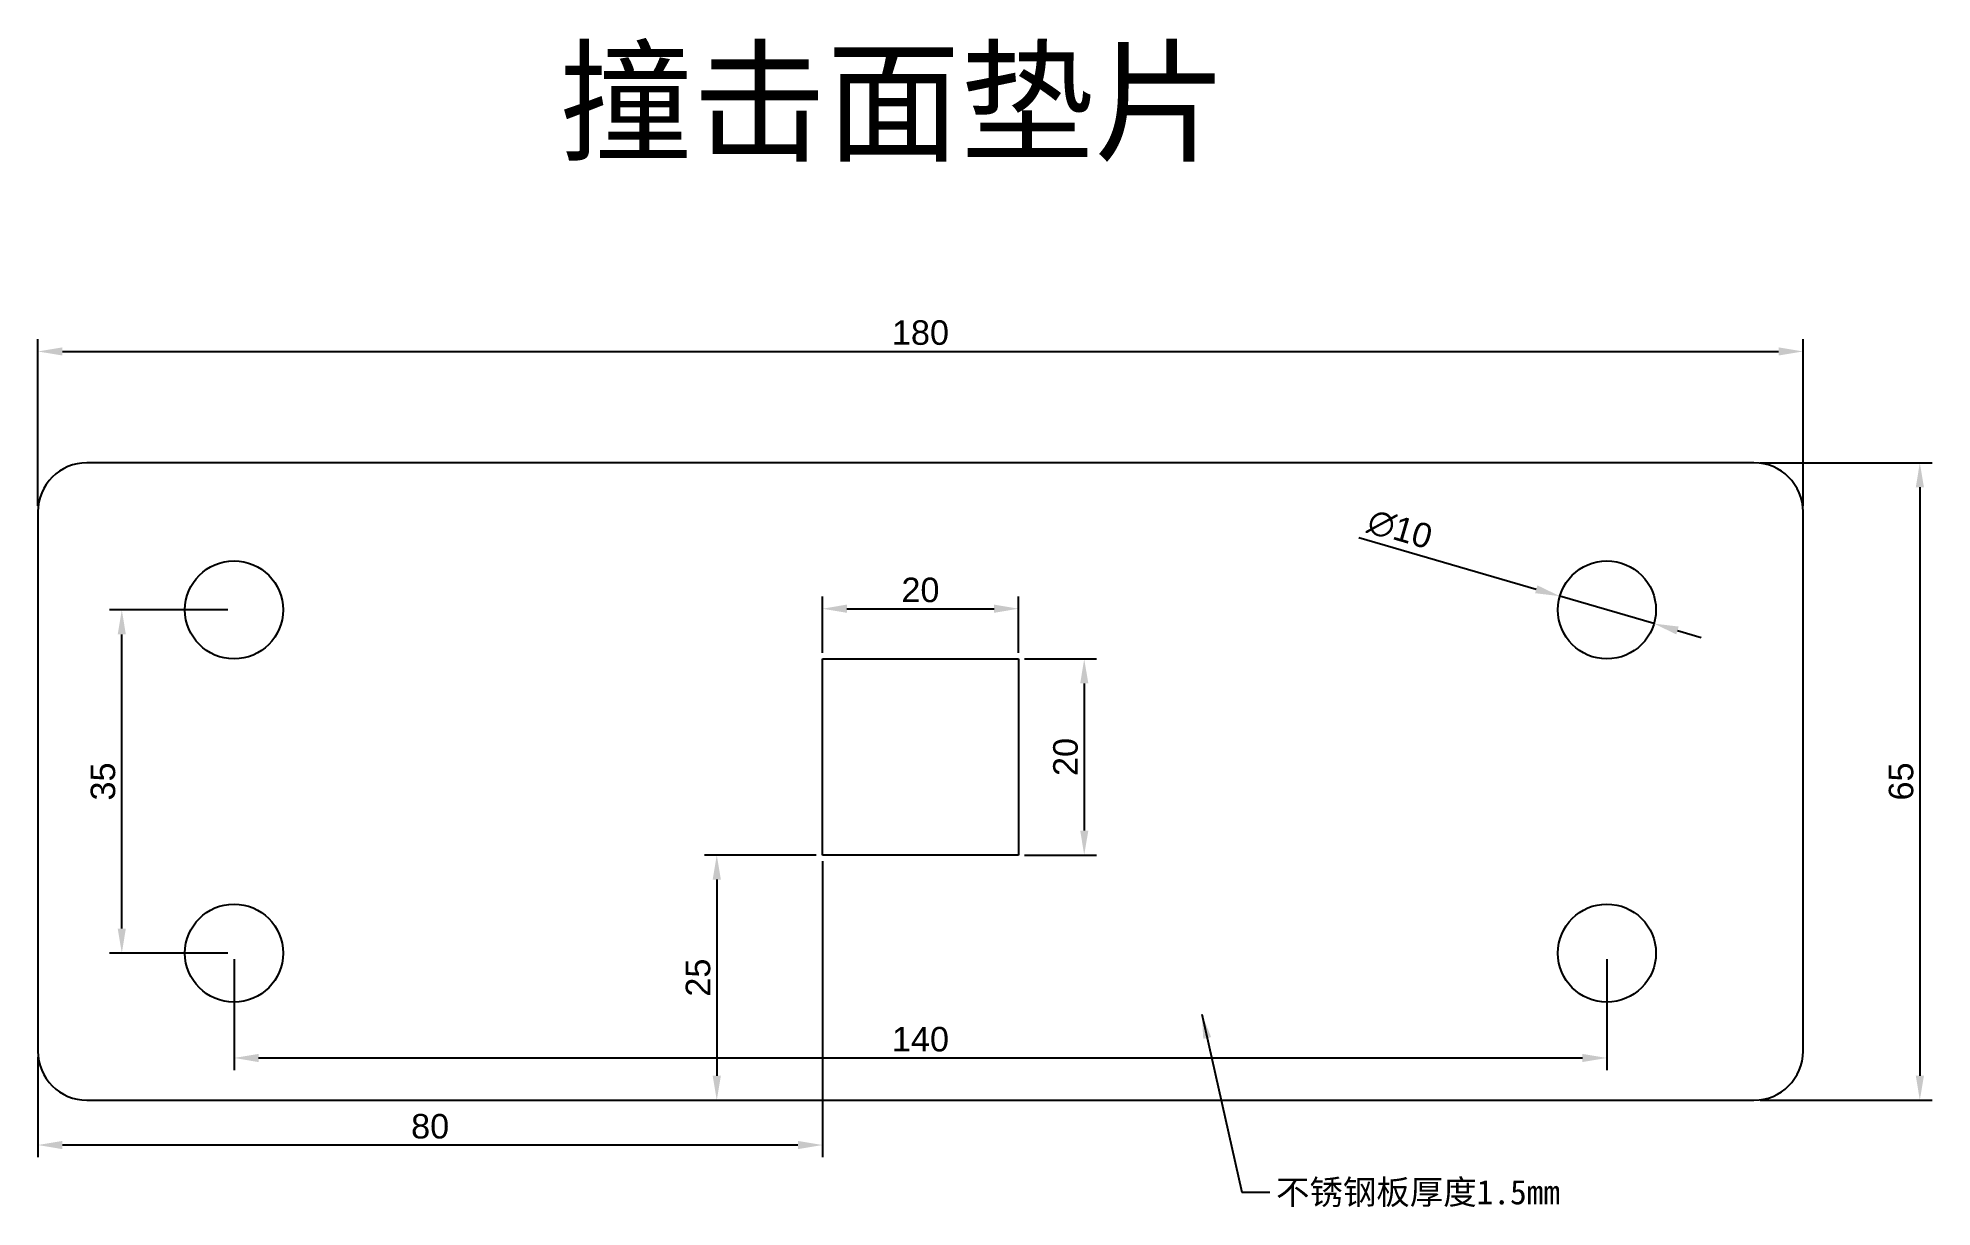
# Model space of a CAD drawing. Header units: millimetres. Extents: x 0 to 193, y -11 to 108.
import ezdxf

# ---------------------------------------------------------------- set-up
doc = ezdxf.new("R2010")
doc.units = ezdxf.units.MM
doc.styles.get("Standard").update_dxf_attribs({"font": 'arial.ttf'})
doc.dimstyles.new('ISO-25', dxfattribs={"dimtxt": 2.5, "dimasz": 2.5, "dimexe": 1.25, "dimexo": 0.625, "dimtad": 1, "dimtxsty": 'Standard', "dimcen": 2.5, "dimadec": 0, "dimazin": 0, "dimtfac": 1, "dimtmove": 0, "dimatfit": 3, "dimfxl": 1, "dimarcsym": 0})

# ---------------------------------------------------------------- blocks, each defined once
blk = doc.blocks.new('*D22')
at = {"color": 0, "lineweight": -2, "transparency": 16777216}
for p, q in [((0, 60.62), (0, 77.6)), ((180, 60.62), (180, 77.6)), ((2.5, 76.35), (177.5, 76.35))]:
    blk.add_line(p, q, dxfattribs=at)
at = {"color": 0, "transparency": 16777216}
for points in [[(2.5, 76.77), (2.5, 75.94), (0, 76.35)], [(177.5, 76.77), (177.5, 75.94), (180, 76.35)]]:
    blk.add_solid(points, dxfattribs=at)
at = {"layer": 'Defpoints', "color": 0, "transparency": 16777216}
for p in [(180, 76.35), (0, 60), (180, 60)]:
    blk.add_point(p, dxfattribs=at)
at = {"color": 0, "transparency": 16777216, "insert": (90, 78.26), "char_height": 2.5, "attachment_point": 5}
blk.add_mtext('180', dxfattribs=at)
blk = doc.blocks.new('*D23')
at = {"color": 0, "lineweight": -2, "transparency": 16777216}
for p, q in [((175.62, 65), (193.16, 65)), ((191.91, 62.5), (191.91, 2.5)), ((175.62, 0), (193.16, 0))]:
    blk.add_line(p, q, dxfattribs=at)
at = {"color": 0, "transparency": 16777216}
for points in [[(191.5, 62.5), (192.33, 62.5), (191.91, 65)], [(191.5, 2.5), (192.33, 2.5), (191.91, 0)]]:
    blk.add_solid(points, dxfattribs=at)
at = {"layer": 'Defpoints', "color": 0, "transparency": 16777216}
for p in [(175, 65), (175, 0), (191.91, 0)]:
    blk.add_point(p, dxfattribs=at)
at = {"color": 0, "transparency": 16777216, "insert": (190.01, 32.5), "char_height": 2.5, "attachment_point": 5, "rotation": 90}
blk.add_mtext('65', dxfattribs=at)
blk = doc.blocks.new('*D24')
at = {"color": 0, "lineweight": -2, "transparency": 16777216}
for p, q in [((19.38, 50), (7.31, 50)), ((8.56, 17.5), (8.56, 47.5)), ((19.38, 15), (7.31, 15))]:
    blk.add_line(p, q, dxfattribs=at)
at = {"color": 0, "transparency": 16777216}
for points in [[(8.14, 47.5), (8.97, 47.5), (8.56, 50)], [(8.14, 17.5), (8.97, 17.5), (8.56, 15)]]:
    blk.add_solid(points, dxfattribs=at)
at = {"layer": 'Defpoints', "color": 0, "transparency": 16777216}
for p in [(8.56, 50), (20, 50), (20, 15)]:
    blk.add_point(p, dxfattribs=at)
at = {"color": 0, "transparency": 16777216, "insert": (6.65, 32.5), "char_height": 2.5, "attachment_point": 5, "rotation": 90}
blk.add_mtext('35', dxfattribs=at)
blk = doc.blocks.new('*D25')
at = {"color": 0, "lineweight": -2, "transparency": 16777216}
for p, q in [((20, 14.38), (20, 3.06)), ((160, 14.38), (160, 3.06)), ((22.5, 4.31), (157.5, 4.31))]:
    blk.add_line(p, q, dxfattribs=at)
at = {"color": 0, "transparency": 16777216}
for points in [[(22.5, 4.72), (22.5, 3.89), (20, 4.31)], [(157.5, 4.72), (157.5, 3.89), (160, 4.31)]]:
    blk.add_solid(points, dxfattribs=at)
at = {"layer": 'Defpoints', "color": 0, "transparency": 16777216}
for p in [(20, 15), (160, 15), (160, 4.31)]:
    blk.add_point(p, dxfattribs=at)
at = {"color": 0, "transparency": 16777216, "insert": (90, 6.21), "char_height": 2.5, "attachment_point": 5}
blk.add_mtext('140', dxfattribs=at)
blk = doc.blocks.new('*D26')
at = {"color": 0, "lineweight": -2, "transparency": 16777216}
for p, q in [((80, 24.38), (80, -5.82)), ((0, 4.38), (0, -5.82)), ((77.5, -4.57), (2.5, -4.57))]:
    blk.add_line(p, q, dxfattribs=at)
at = {"color": 0, "transparency": 16777216}
for points in [[(2.5, -4.15), (2.5, -4.99), (0, -4.57)], [(77.5, -4.15), (77.5, -4.99), (80, -4.57)]]:
    blk.add_solid(points, dxfattribs=at)
at = {"layer": 'Defpoints', "color": 0, "transparency": 16777216}
for p in [(80, 25), (0, 5), (0, -4.57)]:
    blk.add_point(p, dxfattribs=at)
at = {"color": 0, "transparency": 16777216, "insert": (40, -2.67), "char_height": 2.5, "attachment_point": 5}
blk.add_mtext('80', dxfattribs=at)
blk = doc.blocks.new('*D27')
at = {"color": 0, "lineweight": -2, "transparency": 16777216}
for p, q in [((79.38, 25), (67.98, 25)), ((69.23, 22.5), (69.23, 2.5)), ((5.62, 0), (70.48, 0))]:
    blk.add_line(p, q, dxfattribs=at)
at = {"color": 0, "transparency": 16777216}
for points in [[(68.81, 22.5), (69.65, 22.5), (69.23, 25)], [(68.81, 2.5), (69.65, 2.5), (69.23, 0)]]:
    blk.add_solid(points, dxfattribs=at)
at = {"layer": 'Defpoints', "color": 0, "transparency": 16777216}
for p in [(80, 25), (5, 0), (69.23, 0)]:
    blk.add_point(p, dxfattribs=at)
at = {"color": 0, "transparency": 16777216, "insert": (67.33, 12.5), "char_height": 2.5, "attachment_point": 5, "rotation": 90}
blk.add_mtext('25', dxfattribs=at)
blk = doc.blocks.new('*D28')
at = {"color": 0, "lineweight": -2, "transparency": 16777216}
for p, q in [((80, 45.62), (80, 51.37)), ((100, 45.62), (100, 51.37)), ((82.5, 50.12), (97.5, 50.12))]:
    blk.add_line(p, q, dxfattribs=at)
at = {"color": 0, "transparency": 16777216}
for points in [[(82.5, 50.54), (82.5, 49.7), (80, 50.12)], [(97.5, 50.54), (97.5, 49.7), (100, 50.12)]]:
    blk.add_solid(points, dxfattribs=at)
at = {"layer": 'Defpoints', "color": 0, "transparency": 16777216}
for p in [(100, 50.12), (80, 45), (100, 45)]:
    blk.add_point(p, dxfattribs=at)
at = {"color": 0, "transparency": 16777216, "insert": (90, 52.02), "char_height": 2.5, "attachment_point": 5}
blk.add_mtext('20', dxfattribs=at)
blk = doc.blocks.new('*D29')
at = {"color": 0, "lineweight": -2, "transparency": 16777216}
for p, q in [((100.62, 45), (107.95, 45)), ((106.7, 42.5), (106.7, 27.5)), ((100.62, 25), (107.95, 25))]:
    blk.add_line(p, q, dxfattribs=at)
at = {"color": 0, "transparency": 16777216}
for points in [[(106.29, 42.5), (107.12, 42.5), (106.7, 45)], [(106.29, 27.5), (107.12, 27.5), (106.7, 25)]]:
    blk.add_solid(points, dxfattribs=at)
at = {"layer": 'Defpoints', "color": 0, "transparency": 16777216}
for p in [(100, 45), (100, 25), (106.7, 25)]:
    blk.add_point(p, dxfattribs=at)
at = {"color": 0, "transparency": 16777216, "insert": (104.8, 35), "char_height": 2.5, "attachment_point": 5, "rotation": 90}
blk.add_mtext('20', dxfattribs=at)
blk = doc.blocks.new('*D30')
at = {"color": 0, "lineweight": -2, "transparency": 16777216}
for p, q in [((134.71, 57.37), (152.8, 52.1)), ((164.8, 48.6), (155.2, 51.4)), ((167.2, 47.9), (169.6, 47.2))]:
    blk.add_line(p, q, dxfattribs=at)
at = {"color": 0, "transparency": 16777216}
for points in [[(152.92, 52.5), (152.68, 51.7), (155.2, 51.4)], [(167.32, 48.3), (167.08, 47.5), (164.8, 48.6)]]:
    blk.add_solid(points, dxfattribs=at)
at = {"layer": 'Defpoints', "color": 0, "transparency": 16777216}
for p in [(155.2, 51.4), (164.8, 48.6)]:
    blk.add_point(p, dxfattribs=at)
at = {"color": 0, "transparency": 16777216, "insert": (138.89, 58.21), "char_height": 2.5, "attachment_point": 5, "rotation": 343.7491}
blk.add_mtext('∅10', dxfattribs=at)

msp = doc.modelspace()

# ---------------------------------------------------------------- linework, layer by layer
at = {"color": 0}
for p, q in [((175, 65), (5, 65)), ((0, 60), (0, 5)), ((180, 5), (180, 60)), ((80, 25), (80, 45)), ((80, 45), (100, 45)), ((100, 45), (100, 25)), ((100, 25), (80, 25)), ((5, 0), (175, 0))]:
    msp.add_line(p, q, dxfattribs=at)
for centre in [(20, 50), (160, 50), (20, 15), (160, 15)]:
    msp.add_circle(centre, 5, dxfattribs=at)
for centre, start, end in [((5, 60), 90, 180), ((175, 60), 0, 90), ((5, 5), 180, 270), ((175, 5), 270, 0)]:
    msp.add_arc(centre, 5, start, end, dxfattribs=at)

# ---------------------------------------------------------------- texts
at = {"color": 6, "insert": (53.137, 106.801), "char_height": 10, "width": 91.18206, "attachment_point": 1}
msp.add_mtext('{\\fSimSun|b0|i0|c134|p2;撞击面垫片}', dxfattribs=at)
at = {"color": 3, "insert": (126.259, -8.117), "char_height": 2.5, "width": 91.18206, "attachment_point": 1}
msp.add_mtext('{\\fSimSun|b0|i0|c134|p2;不锈钢板厚度1.5mm}', dxfattribs=at)

# ---------------------------------------------------------------- dimensions: what is measured, and where the dimension line sits
at = {"color": 3}
for base, p1, p2, picture, middle in [((180, 76.354), (0, 60), (180, 60), '*D22', (90, 78.256)), ((100, 50.12), (80, 45), (100, 45), '*D28', (90, 52.022)), ((0, -4.571), (80, 25), (0, 5), '*D26', (40, -2.67)), ((160, 4.306), (20, 15), (160, 15), '*D25', (90, 6.208))]:
    dim = msp.add_linear_dim(base=base, p1=p1, p2=p2, dimstyle='ISO-25', dxfattribs=at)
    dim.commit()
    dim.dimension.update_dxf_attribs({"geometry": picture, "text_midpoint": middle})
for base, p1, p2, picture, middle in [((191.914, 0), (175, 65), (175, 0), '*D23', (190.013, 32.5)), ((8.556, 50), (20, 15), (20, 50), '*D24', (6.653, 32.5)), ((106.702, 25), (100, 45), (100, 25), '*D29', (104.8, 35)), ((69.231, 0), (80, 25), (5, 0), '*D27', (67.33, 12.5))]:
    dim = msp.add_linear_dim(base=base, p1=p1, p2=p2, angle=90, dimstyle='ISO-25', dxfattribs=at)
    dim.commit()
    dim.dimension.update_dxf_attribs({"geometry": picture, "text_midpoint": middle})
dim = msp.add_diameter_dim_2p(p1=(164.8, 48.601), p2=(155.2, 51.399), dimstyle='ISO-25', dxfattribs=at)
dim.commit()
dim.dimension.update_dxf_attribs({"geometry": '*D30', "text_midpoint": (138.335, 56.315), "dimtype": 163})

# ---------------------------------------------------------------- leaders
at = {"color": 3, "annotation_type": 0, "has_hookline": 1, "hookline_direction": 0, "text_width": 30.182}
msp.add_leader([(118.689, 8.788), (122.785, -9.367), (125.634, -9.367)], dimstyle='ISO-25', override={"dimgap": 0.625, "dimtad": 0}, dxfattribs=at)

doc.saveas('drawing.dxf')
